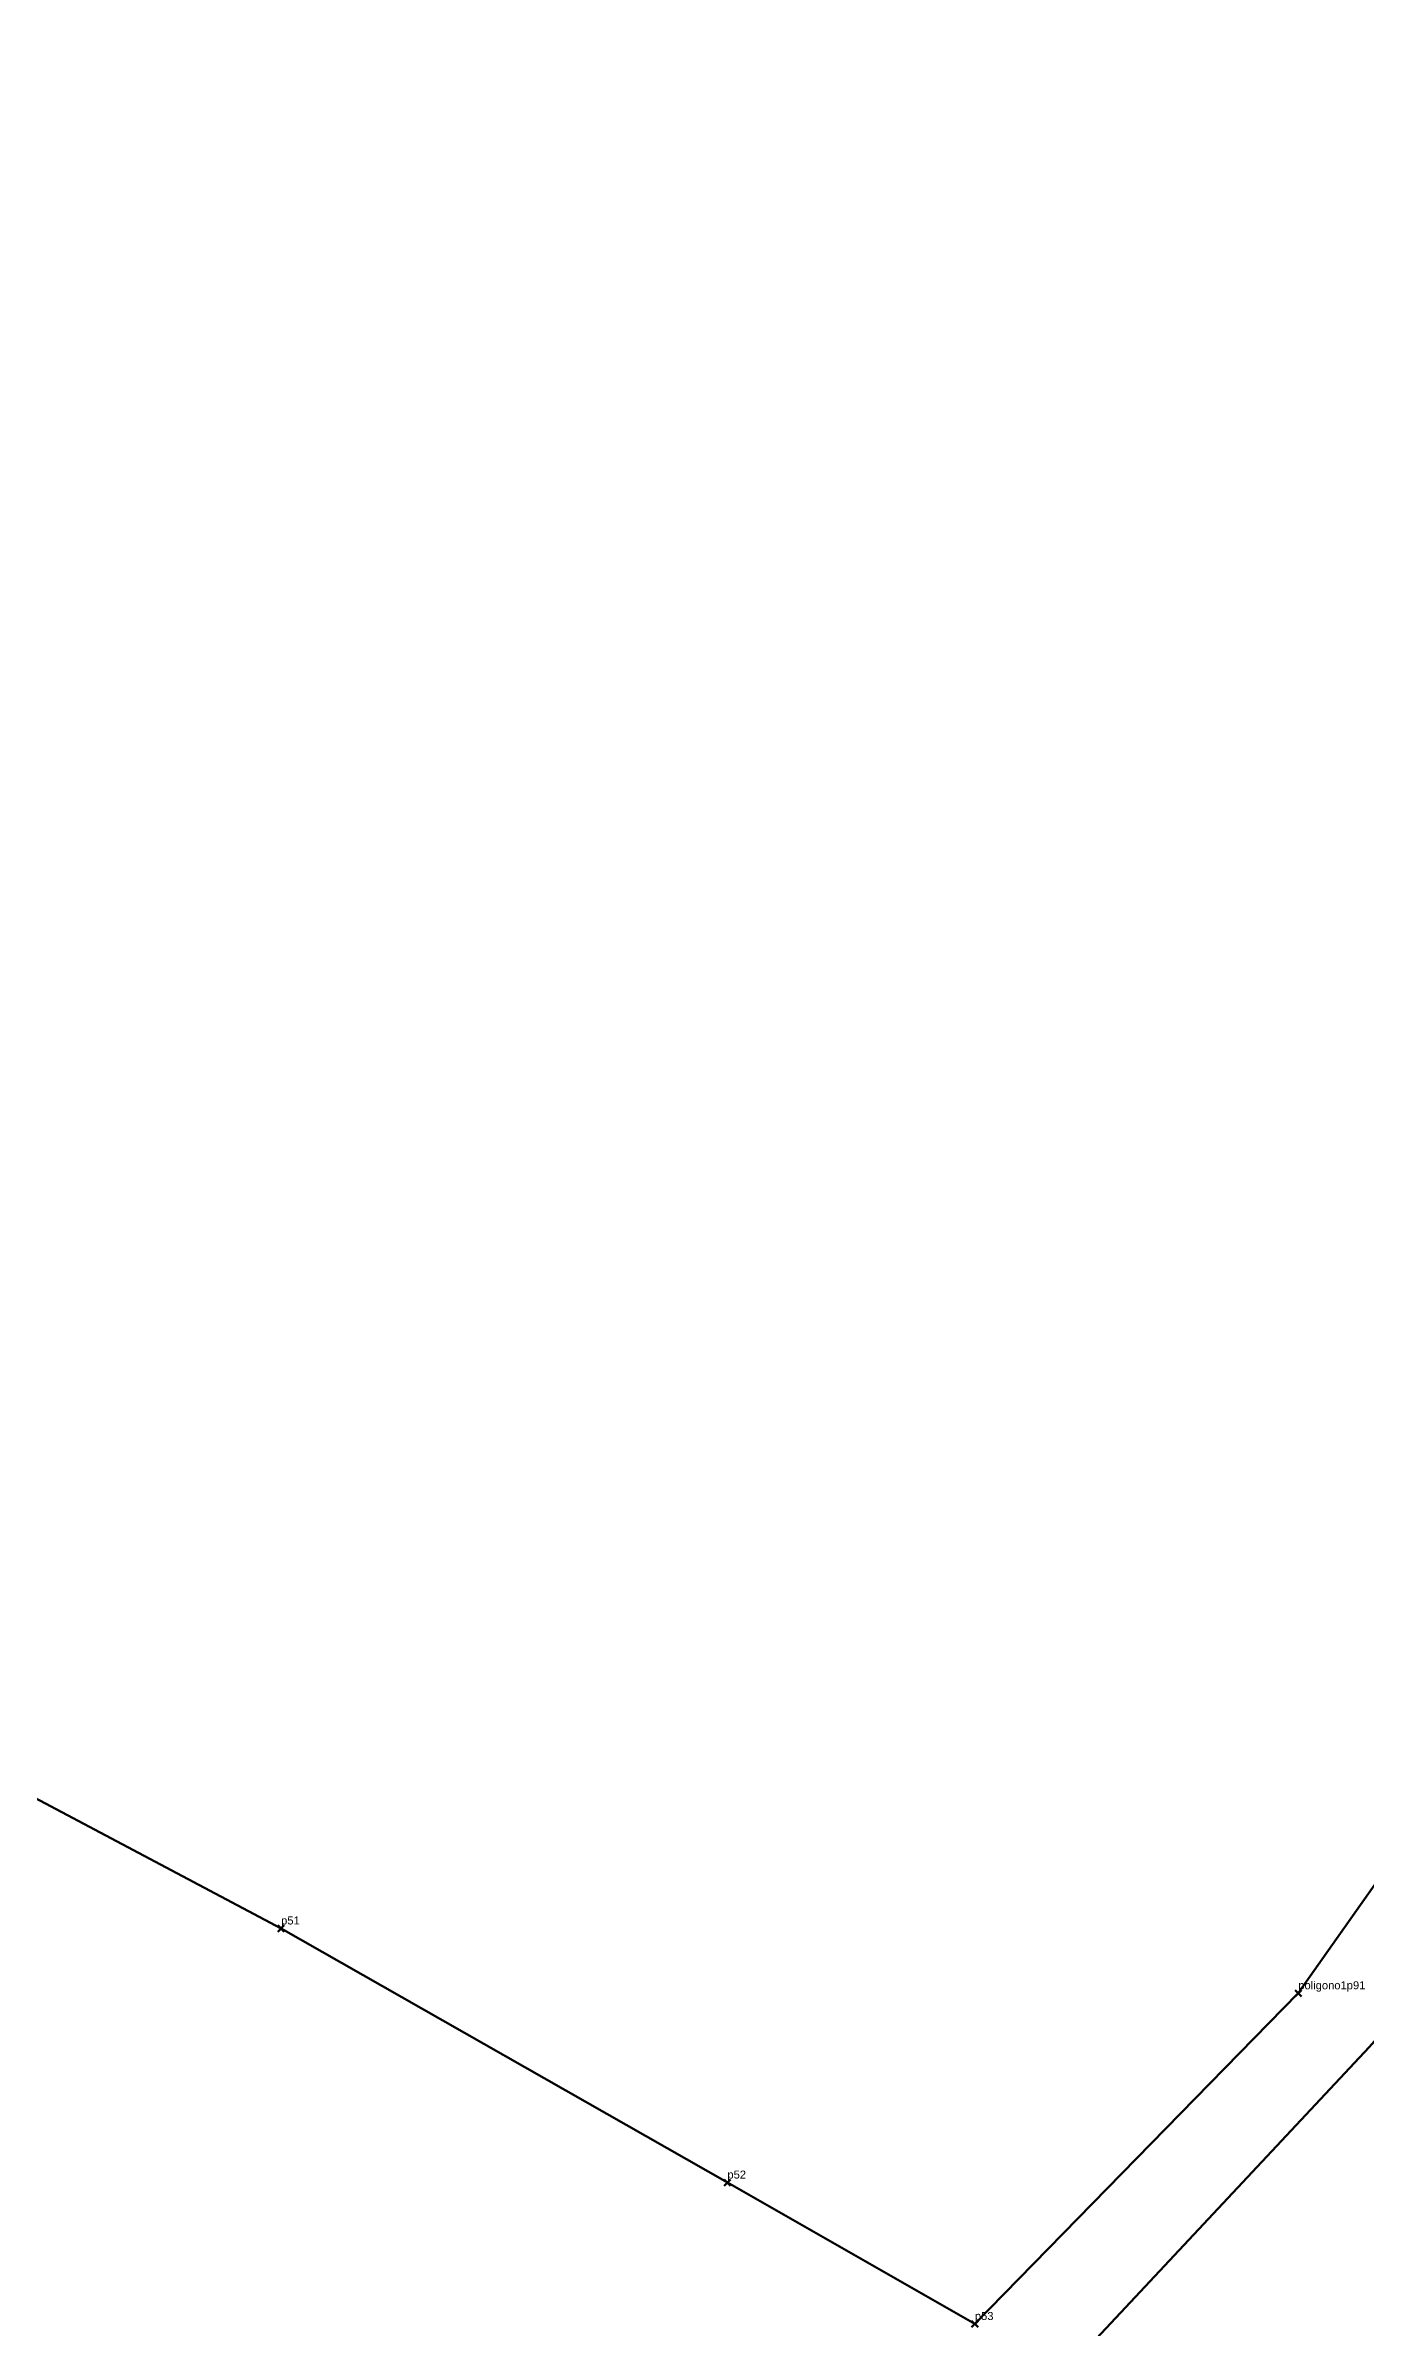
# Model space of a CAD drawing. Header units: millimetres. Extents: x 621039 to 621944, y 1339693 to 1340504.
# Drawn here: x 621378.6 to 621461.1, y 1339903.3 to 1340045.9 of the extents above; entities that cross this region are included whole.
import ezdxf

# ---------------------------------------------------------------- set-up
doc = ezdxf.new("R2010")
doc.units = ezdxf.units.MM
doc.header["$PDMODE"] = 3
doc.header["$PDSIZE"] = 0.2
doc.linetypes.add('PHANTOM', pattern=[63.5, 31.75, -6.35, 6.35, -6.35, 6.35, -6.35])
doc.layers.get('0').update_dxf_attribs({"color": 1, "linetype": 'CONTINUOUS', "lineweight": 100})
for name, color, linetype, lineweight in [('Line', 250, 'CONTINUOUS', 100), ('Point', 5, 'CONTINUOUS', 100), ('Point_Name', 1, 'CONTINUOUS', 100)]:
    doc.layers.add(name, color=color, linetype=linetype, lineweight=lineweight)
doc.styles.get("Standard").update_dxf_attribs({"font": 'arial.ttf', "width": 0.65})

msp = doc.modelspace()

# ---------------------------------------------------------------- linework, layer by layer
at = {"color": 0, "linetype": 'PHANTOM', "elevation": 35.52}
msp.add_lwpolyline([(621398.02, 1339837.2), (621412.18, 1339861.97), (621436.59, 1339894.24), (621443.68, 1339901.94), (621461.35, 1339920.82), (621472.7, 1339933.67), (621563.18, 1340043.52), (621650.19, 1340151.59), (621664.74, 1340166.34), (621700.62, 1340193.8)], dxfattribs=at)
at = {"color": 0}
msp.add_lwpolyline([(621377.22, 1339936.78), (621393.33, 1339928.24), (621421.23, 1339912.36), (621436.7, 1339903.52), (621456.92, 1339924.19), (621466.36, 1339937.58), (621478.2, 1339951.53), (621489.39, 1339964.58), (621501.82, 1339979.44), (621511.41, 1339992.1), (621558.1, 1340047.75)], dxfattribs=at)
at = {"layer": 'Line'}
msp.add_polyline3d([(621377.22, 1339936.78, 0), (621393.33, 1339928.24, 0), (621421.23, 1339912.36, 0), (621436.7, 1339903.52, 0), (621456.92, 1339924.19, 0), (621466.36, 1339937.58, 0), (621478.2, 1339951.53, 0), (621489.39, 1339964.58, 0), (621501.82, 1339979.44, 0), (621511.41, 1339992.1, 0), (621558.1, 1340047.75, 0), (621628.69, 1340133.94, 0), (621645.64, 1340153.87, 0), (621648.71, 1340157.03, 0), (621661.33, 1340169.36, 0), (621671.37, 1340178.49, 0), (621685.55, 1340189.81, 0), (621697.08, 1340198.48, 0), (621700.48, 1340201.58, 0), (621710.68, 1340212.09, 0), (621716, 1340222.01, 0), (621720.14, 1340229.76, 0), (621734.79, 1340255.96, 0), (621746.58, 1340279.4, 0)], dxfattribs=at)
at = {"layer": 'Point'}
for p in [(621393.33, 1339928.24, 35.24), (621456.92, 1339924.19, 34.31), (621421.23, 1339912.36, 34.76), (621436.7, 1339903.52, 35.69)]:
    msp.add_point(p, dxfattribs=at)

# ---------------------------------------------------------------- texts
at = {"layer": 'Point_Name'}
for s, p in [('p51', (621393.33, 1339928.49)), ('poligono1p91', (621456.92, 1339924.44)), ('p52', (621421.23, 1339912.61)), ('p53', (621436.7, 1339903.77))]:
    msp.add_text(s, height=0.5, dxfattribs=at).set_placement(p)

doc.saveas('drawing.dxf')
